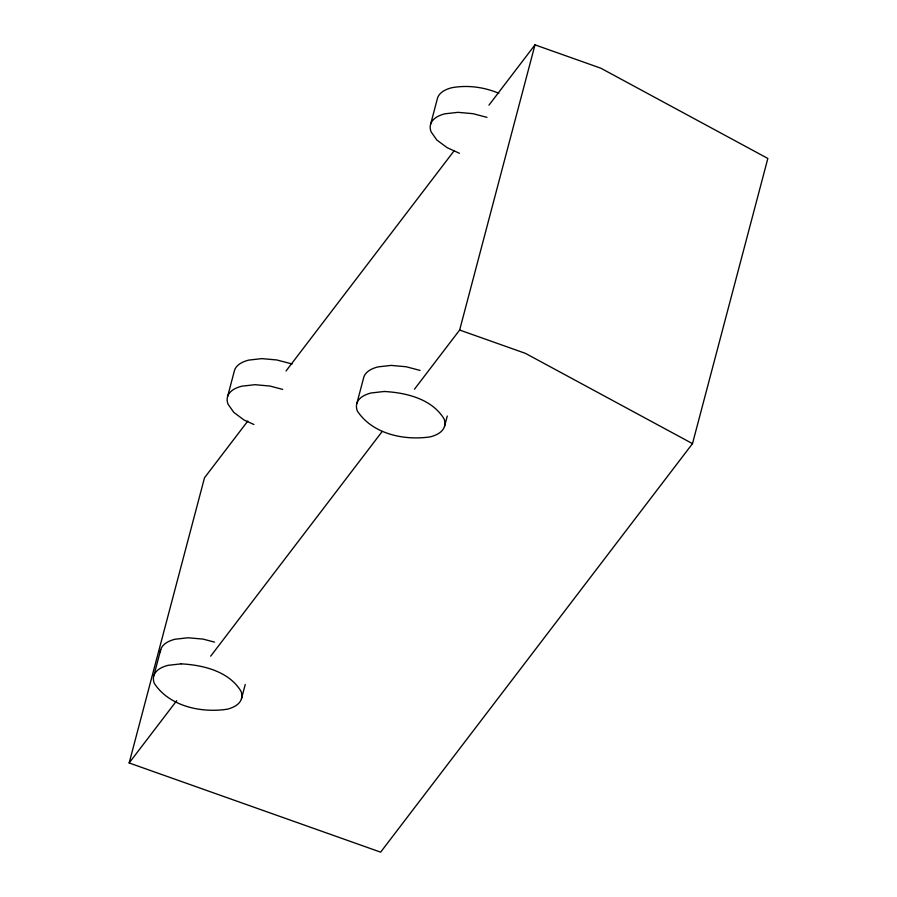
<?xml version="1.0" encoding="UTF-8"?>
<svg xmlns="http://www.w3.org/2000/svg" width="897" height="897" viewBox="0 0 897 897"><rect width="100%" height="100%" fill="white"/><g stroke="black" fill="none" stroke-linecap="round" stroke-linejoin="round"><path stroke-width="1.35" d="M488.955 105.151L534.993 44.85L600.811 68.194L767.843 158.455L692.495 443.634L380.642 852.15L129.157 762.955L204.505 477.776L247.807 421.052M153.835 675.733L160.72 649.641M227.591 396.575L234.476 370.495A50.243 22.414 14.8 0 1 248.772 360.101L261.823 358.621L276.87 359.966L292.086 363.98M241.45 698.83L245.24 684.478M356.883 403.358L363.767 377.278A50.243 22.414 14.8 0 1 378.052 366.884L391.114 365.404L406.162 366.75L420.099 370.427M430.627 124.212L437.523 98.132A50.243 22.414 14.8 0 1 451.808 87.727C467.572 84.856 484.122 87.065 498.822 93.299M414.459 389.208L459.645 330.029L534.993 44.85M444.497 426.467L447.255 416.029M286.02 370.999L454.151 150.752M129.157 762.955L176.709 700.669M210.672 656.178L382.2 431.479M486.97 117.361L473.022 113.684L457.975 112.338L444.923 113.807A50.243 22.414 14.8 0 0 431.121 131.881L436.839 140.022L447.098 147.646L459.41 153.275M282.656 389.388L269.975 386.046L254.939 384.701L241.876 386.181A50.243 22.414 14.8 0 0 228.085 404.244L233.803 412.385L244.051 420.009L253.907 424.505M214.529 642.117L203.114 639.113L188.067 637.767L175.016 639.247A50.243 22.414 14.8 0 0 160.294 652.074M459.645 330.029L525.463 353.373L692.495 443.634M384.219 391.484L371.167 392.964A50.243 22.414 14.8 0 0 357.365 411.028C372.479 434.092 404.345 440.775 430.212 436.861A50.243 22.414 14.8 0 0 444.004 418.798C431.793 398.806 406.15 392.695 384.219 391.484M181.183 663.847L168.12 665.327A50.243 22.414 14.8 0 0 154.329 683.402C169.432 706.455 201.309 713.137 227.165 709.224A50.243 22.414 14.8 0 0 240.957 691.161C228.757 671.169 203.114 665.058 181.183 663.847"/></g></svg>
